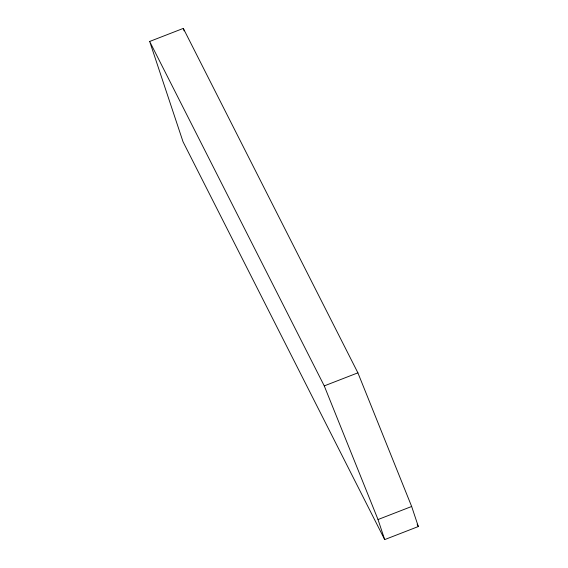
<?xml version="1.0" encoding="UTF-8"?>
<svg xmlns="http://www.w3.org/2000/svg" width="568" height="568" viewBox="0 0 568 568"><rect width="100%" height="100%" fill="white"/><g stroke="black" fill="none" stroke-linecap="round" stroke-linejoin="round"><path stroke-width="0.85" d="M149.668 41.464L183.308 28.4L357.897 372.835L411.658 506.478L418.332 526.536L384.692 539.6L183.031 141.766L149.668 41.464L324.257 385.899L378.018 519.543L384.692 539.6M324.257 385.899L357.897 372.835M378.018 519.543L411.658 506.478M417.132 524.165L418.332 526.536M183.308 28.4L184.138 30.906"/></g></svg>
